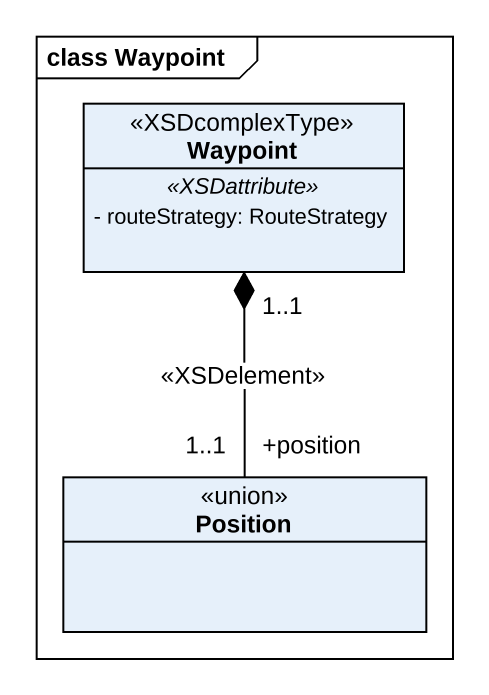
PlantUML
@startuml
mainframe class Waypoint
hide circle
hide empty members
skinparam classAttributeIconSize 0
class Waypoint <<XSDcomplexType>> {
  .. <<XSDattribute>> ..
  - routeStrategy: RouteStrategy
}
class Position <<union>>
Waypoint "1..1" *-- "+position\n1..1" Position : <<XSDelement>>
@enduml
